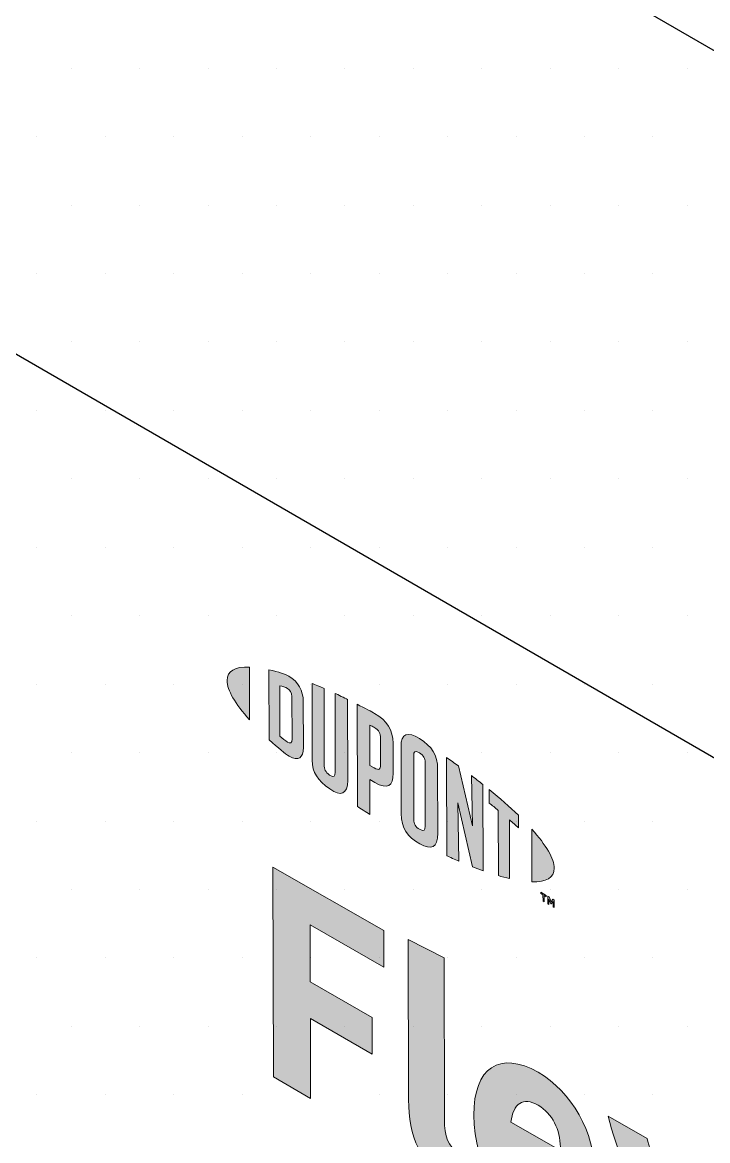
# Model space of a CAD drawing. Extents: x -1392 to 5791, y -3809 to 1722.
# Drawn here: x 1510.81 to 1524.32, y 1116.86 to 1138.92 of the extents above; entities that cross this region are included whole.
import ezdxf

# ---------------------------------------------------------------- set-up
doc = ezdxf.new("R2010")
doc.units = 0
doc.header["$MEASUREMENT"] = 0
for name, color, linetype, lineweight in [('.ATI-HATCH', 7, 'Continuous', 0), ('G-ANNO-TTLB', 7, 'Continuous', 0), ('TYVEK', 7, 'Continuous', 0)]:
    doc.layers.add(name, color=color, linetype=linetype, lineweight=lineweight)

# ---------------------------------------------------------------- blocks, each defined once
blk = doc.blocks.new('Block_87')
at = {"layer": '.ATI-HATCH'}
for points, knots in [([(1481.751, 1123.324), (1481.751, 1123.324), (1510.521, 1106.681), (1510.521, 1106.681), (1510.521, 1106.681), (1536.586, 1091.603), (1536.586, 1091.603), (1545.191, 1086.625), (1556.202, 1089.566), (1561.18, 1098.171), (1562.765, 1100.91), (1563.599, 1104.019), (1563.599, 1107.184), (1563.599, 1107.184), (1563.599, 1140.609), (1563.599, 1140.609), (1563.599, 1140.609), (1537.539, 1155.53), (1537.539, 1155.53), (1537.539, 1155.53), (1537.539, 1155.518), (1537.539, 1155.518), (1537.539, 1155.518), (1537.539, 1116.84), (1537.539, 1116.84), (1537.539, 1116.84), (1510.521, 1132.47), (1510.521, 1132.47), (1510.521, 1132.47), (1454.782, 1164.714), (1454.782, 1164.714), (1454.782, 1164.714), (1454.867, 1164.762), (1454.867, 1164.762), (1454.867, 1164.762), (1454.867, 1192.98), (1454.867, 1192.98), (1454.867, 1192.98), (1432.473, 1205.82), (1432.473, 1205.82), (1432.473, 1205.82), (1432.473, 1162.214), (1432.473, 1162.214), (1432.473, 1155.788), (1435.898, 1149.85), (1441.46, 1146.633), (1441.46, 1146.633), (1481.751, 1123.324), (1481.751, 1123.324)], [0, 0, 0, 0, 1, 1, 1, 2, 2, 2, 3, 3, 3, 4, 4, 4, 5, 5, 5, 6, 6, 6, 7, 7, 7, 8, 8, 8, 9, 9, 9, 10, 10, 10, 11, 11, 11, 12, 12, 12, 13, 13, 13, 14, 14, 14, 15, 15, 15, 16, 16, 16, 16]), ([(1510.521, 1132.47), (1510.521, 1132.47), (1537.489, 1116.869), (1537.489, 1116.869), (1537.489, 1116.869), (1537.485, 1118.822), (1537.485, 1118.822), (1537.485, 1118.822), (1537.539, 1130.79), (1537.539, 1130.79), (1537.539, 1130.79), (1478.725, 1164.814), (1478.725, 1164.814), (1478.725, 1164.814), (1454.959, 1164.814), (1454.959, 1164.814), (1454.959, 1164.814), (1454.959, 1164.612), (1454.959, 1164.612), (1454.959, 1164.612), (1510.521, 1132.47), (1510.521, 1132.47)], [0, 0, 0, 0, 1, 1, 1, 2, 2, 2, 3, 3, 3, 4, 4, 4, 5, 5, 5, 6, 6, 6, 7, 7, 7, 7])]:
    blk.add_open_spline(points, degree=3, knots=knots, dxfattribs=at)
at = {"layer": '.ATI-HATCH', "color": 8, "lineweight": 0, "true_color": 0x808080}
for points in [[(1511.769, 1138.015), (1511.769, 1138.015), (1511.769, 1138.015), (1511.769, 1138.015)], [(1513.119, 1138.015), (1513.119, 1138.015), (1513.119, 1138.015), (1513.119, 1138.015)], [(1514.469, 1138.015), (1514.469, 1138.015), (1514.469, 1138.015), (1514.469, 1138.015)], [(1515.819, 1138.015), (1515.819, 1138.015), (1515.819, 1138.015), (1515.819, 1138.015)], [(1517.169, 1138.015), (1517.169, 1138.015), (1517.169, 1138.015), (1517.169, 1138.015)], [(1518.519, 1138.015), (1518.519, 1138.015), (1518.519, 1138.015), (1518.519, 1138.015)], [(1519.869, 1138.015), (1519.869, 1138.015), (1519.869, 1138.015), (1519.869, 1138.015)], [(1521.219, 1138.015), (1521.219, 1138.015), (1521.219, 1138.015), (1521.219, 1138.015)], [(1522.569, 1138.015), (1522.569, 1138.015), (1522.569, 1138.015), (1522.569, 1138.015)], [(1523.919, 1138.015), (1523.919, 1138.015), (1523.919, 1138.015), (1523.919, 1138.015)], [(1511.094, 1136.665), (1511.094, 1136.665), (1511.094, 1136.665), (1511.094, 1136.665)], [(1512.444, 1136.665), (1512.444, 1136.665), (1512.444, 1136.665), (1512.444, 1136.665)], [(1513.794, 1136.665), (1513.794, 1136.665), (1513.794, 1136.665), (1513.794, 1136.665)], [(1515.144, 1136.665), (1515.144, 1136.665), (1515.144, 1136.665), (1515.144, 1136.665)], [(1516.494, 1136.665), (1516.494, 1136.665), (1516.494, 1136.665), (1516.494, 1136.665)], [(1517.844, 1136.665), (1517.844, 1136.665), (1517.844, 1136.665), (1517.844, 1136.665)], [(1519.194, 1136.665), (1519.194, 1136.665), (1519.194, 1136.665), (1519.194, 1136.665)], [(1520.544, 1136.665), (1520.544, 1136.665), (1520.544, 1136.665), (1520.544, 1136.665)], [(1521.894, 1136.665), (1521.894, 1136.665), (1521.894, 1136.665), (1521.894, 1136.665)], [(1523.244, 1136.665), (1523.244, 1136.665), (1523.244, 1136.665), (1523.244, 1136.665)], [(1511.769, 1135.315), (1511.769, 1135.315), (1511.769, 1135.315), (1511.769, 1135.315)], [(1513.119, 1135.315), (1513.119, 1135.315), (1513.119, 1135.315), (1513.119, 1135.315)], [(1514.469, 1135.315), (1514.469, 1135.315), (1514.469, 1135.315), (1514.469, 1135.315)], [(1515.819, 1135.315), (1515.819, 1135.315), (1515.819, 1135.315), (1515.819, 1135.315)], [(1517.169, 1135.315), (1517.169, 1135.315), (1517.169, 1135.315), (1517.169, 1135.315)], [(1518.519, 1135.315), (1518.519, 1135.315), (1518.519, 1135.315), (1518.519, 1135.315)], [(1519.869, 1135.315), (1519.869, 1135.315), (1519.869, 1135.315), (1519.869, 1135.315)], [(1521.219, 1135.315), (1521.219, 1135.315), (1521.219, 1135.315), (1521.219, 1135.315)], [(1522.569, 1135.315), (1522.569, 1135.315), (1522.569, 1135.315), (1522.569, 1135.315)], [(1523.919, 1135.315), (1523.919, 1135.315), (1523.919, 1135.315), (1523.919, 1135.315)], [(1511.094, 1133.965), (1511.094, 1133.965), (1511.094, 1133.965), (1511.094, 1133.965)], [(1512.444, 1133.965), (1512.444, 1133.965), (1512.444, 1133.965), (1512.444, 1133.965)], [(1513.794, 1133.965), (1513.794, 1133.965), (1513.794, 1133.965), (1513.794, 1133.965)], [(1515.144, 1133.965), (1515.144, 1133.965), (1515.144, 1133.965), (1515.144, 1133.965)], [(1516.494, 1133.965), (1516.494, 1133.965), (1516.494, 1133.965), (1516.494, 1133.965)], [(1517.844, 1133.965), (1517.844, 1133.965), (1517.844, 1133.965), (1517.844, 1133.965)], [(1519.194, 1133.965), (1519.194, 1133.965), (1519.194, 1133.965), (1519.194, 1133.965)], [(1520.544, 1133.965), (1520.544, 1133.965), (1520.544, 1133.965), (1520.544, 1133.965)], [(1521.894, 1133.965), (1521.894, 1133.965), (1521.894, 1133.965), (1521.894, 1133.965)], [(1523.244, 1133.965), (1523.244, 1133.965), (1523.244, 1133.965), (1523.244, 1133.965)], [(1511.769, 1132.615), (1511.769, 1132.615), (1511.769, 1132.615), (1511.769, 1132.615)], [(1513.119, 1132.615), (1513.119, 1132.615), (1513.119, 1132.615), (1513.119, 1132.615)], [(1514.469, 1132.615), (1514.469, 1132.615), (1514.469, 1132.615), (1514.469, 1132.615)], [(1515.819, 1132.615), (1515.819, 1132.615), (1515.819, 1132.615), (1515.819, 1132.615)], [(1517.169, 1132.615), (1517.169, 1132.615), (1517.169, 1132.615), (1517.169, 1132.615)], [(1518.519, 1132.615), (1518.519, 1132.615), (1518.519, 1132.615), (1518.519, 1132.615)], [(1519.869, 1132.615), (1519.869, 1132.615), (1519.869, 1132.615), (1519.869, 1132.615)], [(1521.219, 1132.615), (1521.219, 1132.615), (1521.219, 1132.615), (1521.219, 1132.615)], [(1522.569, 1132.615), (1522.569, 1132.615), (1522.569, 1132.615), (1522.569, 1132.615)], [(1523.919, 1132.615), (1523.919, 1132.615), (1523.919, 1132.615), (1523.919, 1132.615)], [(1511.094, 1131.265), (1511.094, 1131.265), (1511.094, 1131.265), (1511.094, 1131.265)], [(1512.444, 1131.265), (1512.444, 1131.265), (1512.444, 1131.265), (1512.444, 1131.265)], [(1513.794, 1131.265), (1513.794, 1131.265), (1513.794, 1131.265), (1513.794, 1131.265)], [(1515.144, 1131.265), (1515.144, 1131.265), (1515.144, 1131.265), (1515.144, 1131.265)], [(1516.494, 1131.265), (1516.494, 1131.265), (1516.494, 1131.265), (1516.494, 1131.265)], [(1517.844, 1131.265), (1517.844, 1131.265), (1517.844, 1131.265), (1517.844, 1131.265)], [(1519.194, 1131.265), (1519.194, 1131.265), (1519.194, 1131.265), (1519.194, 1131.265)], [(1520.544, 1131.265), (1520.544, 1131.265), (1520.544, 1131.265), (1520.544, 1131.265)], [(1521.894, 1131.265), (1521.894, 1131.265), (1521.894, 1131.265), (1521.894, 1131.265)], [(1523.244, 1131.265), (1523.244, 1131.265), (1523.244, 1131.265), (1523.244, 1131.265)], [(1511.769, 1129.915), (1511.769, 1129.915), (1511.769, 1129.915), (1511.769, 1129.915)], [(1513.119, 1129.915), (1513.119, 1129.915), (1513.119, 1129.915), (1513.119, 1129.915)], [(1514.469, 1129.915), (1514.469, 1129.915), (1514.469, 1129.915), (1514.469, 1129.915)], [(1515.819, 1129.915), (1515.819, 1129.915), (1515.819, 1129.915), (1515.819, 1129.915)], [(1517.169, 1129.915), (1517.169, 1129.915), (1517.169, 1129.915), (1517.169, 1129.915)], [(1518.519, 1129.915), (1518.519, 1129.915), (1518.519, 1129.915), (1518.519, 1129.915)], [(1519.869, 1129.915), (1519.869, 1129.915), (1519.869, 1129.915), (1519.869, 1129.915)], [(1521.219, 1129.915), (1521.219, 1129.915), (1521.219, 1129.915), (1521.219, 1129.915)], [(1522.569, 1129.915), (1522.569, 1129.915), (1522.569, 1129.915), (1522.569, 1129.915)], [(1523.919, 1129.915), (1523.919, 1129.915), (1523.919, 1129.915), (1523.919, 1129.915)], [(1511.094, 1128.565), (1511.094, 1128.565), (1511.094, 1128.565), (1511.094, 1128.565)], [(1512.444, 1128.565), (1512.444, 1128.565), (1512.444, 1128.565), (1512.444, 1128.565)], [(1513.794, 1128.565), (1513.794, 1128.565), (1513.794, 1128.565), (1513.794, 1128.565)], [(1515.144, 1128.565), (1515.144, 1128.565), (1515.144, 1128.565), (1515.144, 1128.565)], [(1516.494, 1128.565), (1516.494, 1128.565), (1516.494, 1128.565), (1516.494, 1128.565)], [(1517.844, 1128.565), (1517.844, 1128.565), (1517.844, 1128.565), (1517.844, 1128.565)], [(1519.194, 1128.565), (1519.194, 1128.565), (1519.194, 1128.565), (1519.194, 1128.565)], [(1520.544, 1128.565), (1520.544, 1128.565), (1520.544, 1128.565), (1520.544, 1128.565)], [(1521.894, 1128.565), (1521.894, 1128.565), (1521.894, 1128.565), (1521.894, 1128.565)], [(1523.244, 1128.565), (1523.244, 1128.565), (1523.244, 1128.565), (1523.244, 1128.565)], [(1511.769, 1127.215), (1511.769, 1127.215), (1511.769, 1127.215), (1511.769, 1127.215)], [(1513.119, 1127.215), (1513.119, 1127.215), (1513.119, 1127.215), (1513.119, 1127.215)], [(1514.469, 1127.215), (1514.469, 1127.215), (1514.469, 1127.215), (1514.469, 1127.215)], [(1515.819, 1127.215), (1515.819, 1127.215), (1515.819, 1127.215), (1515.819, 1127.215)], [(1517.169, 1127.215), (1517.169, 1127.215), (1517.169, 1127.215), (1517.169, 1127.215)], [(1518.519, 1127.215), (1518.519, 1127.215), (1518.519, 1127.215), (1518.519, 1127.215)], [(1519.869, 1127.215), (1519.869, 1127.215), (1519.869, 1127.215), (1519.869, 1127.215)], [(1521.219, 1127.215), (1521.219, 1127.215), (1521.219, 1127.215), (1521.219, 1127.215)], [(1522.569, 1127.215), (1522.569, 1127.215), (1522.569, 1127.215), (1522.569, 1127.215)], [(1523.919, 1127.215), (1523.919, 1127.215), (1523.919, 1127.215), (1523.919, 1127.215)], [(1511.094, 1125.865), (1511.094, 1125.865), (1511.094, 1125.865), (1511.094, 1125.865)], [(1512.444, 1125.865), (1512.444, 1125.865), (1512.444, 1125.865), (1512.444, 1125.865)], [(1513.794, 1125.865), (1513.794, 1125.865), (1513.794, 1125.865), (1513.794, 1125.865)], [(1515.144, 1125.865), (1515.144, 1125.865), (1515.144, 1125.865), (1515.144, 1125.865)], [(1516.494, 1125.865), (1516.494, 1125.865), (1516.494, 1125.865), (1516.494, 1125.865)], [(1517.844, 1125.865), (1517.844, 1125.865), (1517.844, 1125.865), (1517.844, 1125.865)], [(1519.194, 1125.865), (1519.194, 1125.865), (1519.194, 1125.865), (1519.194, 1125.865)], [(1520.544, 1125.865), (1520.544, 1125.865), (1520.544, 1125.865), (1520.544, 1125.865)], [(1521.894, 1125.865), (1521.894, 1125.865), (1521.894, 1125.865), (1521.894, 1125.865)], [(1523.244, 1125.865), (1523.244, 1125.865), (1523.244, 1125.865), (1523.244, 1125.865)], [(1511.769, 1124.515), (1511.769, 1124.515), (1511.769, 1124.515), (1511.769, 1124.515)], [(1513.119, 1124.515), (1513.119, 1124.515), (1513.119, 1124.515), (1513.119, 1124.515)], [(1514.469, 1124.515), (1514.469, 1124.515), (1514.469, 1124.515), (1514.469, 1124.515)], [(1515.819, 1124.515), (1515.819, 1124.515), (1515.819, 1124.515), (1515.819, 1124.515)], [(1517.169, 1124.515), (1517.169, 1124.515), (1517.169, 1124.515), (1517.169, 1124.515)], [(1518.519, 1124.515), (1518.519, 1124.515), (1518.519, 1124.515), (1518.519, 1124.515)], [(1519.869, 1124.515), (1519.869, 1124.515), (1519.869, 1124.515), (1519.869, 1124.515)], [(1521.219, 1124.515), (1521.219, 1124.515), (1521.219, 1124.515), (1521.219, 1124.515)], [(1522.569, 1124.515), (1522.569, 1124.515), (1522.569, 1124.515), (1522.569, 1124.515)], [(1523.919, 1124.515), (1523.919, 1124.515), (1523.919, 1124.515), (1523.919, 1124.515)], [(1511.094, 1123.165), (1511.094, 1123.165), (1511.094, 1123.165), (1511.094, 1123.165)], [(1512.444, 1123.165), (1512.444, 1123.165), (1512.444, 1123.165), (1512.444, 1123.165)], [(1513.794, 1123.165), (1513.794, 1123.165), (1513.794, 1123.165), (1513.794, 1123.165)], [(1515.144, 1123.165), (1515.144, 1123.165), (1515.144, 1123.165), (1515.144, 1123.165)], [(1516.494, 1123.165), (1516.494, 1123.165), (1516.494, 1123.165), (1516.494, 1123.165)], [(1517.844, 1123.165), (1517.844, 1123.165), (1517.844, 1123.165), (1517.844, 1123.165)], [(1519.194, 1123.165), (1519.194, 1123.165), (1519.194, 1123.165), (1519.194, 1123.165)], [(1520.544, 1123.165), (1520.544, 1123.165), (1520.544, 1123.165), (1520.544, 1123.165)], [(1521.894, 1123.165), (1521.894, 1123.165), (1521.894, 1123.165), (1521.894, 1123.165)], [(1523.244, 1123.165), (1523.244, 1123.165), (1523.244, 1123.165), (1523.244, 1123.165)], [(1511.769, 1121.815), (1511.769, 1121.815), (1511.769, 1121.815), (1511.769, 1121.815)], [(1513.119, 1121.815), (1513.119, 1121.815), (1513.119, 1121.815), (1513.119, 1121.815)], [(1514.469, 1121.815), (1514.469, 1121.815), (1514.469, 1121.815), (1514.469, 1121.815)], [(1515.819, 1121.815), (1515.819, 1121.815), (1515.819, 1121.815), (1515.819, 1121.815)], [(1517.169, 1121.815), (1517.169, 1121.815), (1517.169, 1121.815), (1517.169, 1121.815)], [(1518.519, 1121.815), (1518.519, 1121.815), (1518.519, 1121.815), (1518.519, 1121.815)], [(1519.869, 1121.815), (1519.869, 1121.815), (1519.869, 1121.815), (1519.869, 1121.815)], [(1521.219, 1121.815), (1521.219, 1121.815), (1521.219, 1121.815), (1521.219, 1121.815)], [(1522.569, 1121.815), (1522.569, 1121.815), (1522.569, 1121.815), (1522.569, 1121.815)], [(1523.919, 1121.815), (1523.919, 1121.815), (1523.919, 1121.815), (1523.919, 1121.815)], [(1511.094, 1120.465), (1511.094, 1120.465), (1511.094, 1120.465), (1511.094, 1120.465)], [(1512.444, 1120.465), (1512.444, 1120.465), (1512.444, 1120.465), (1512.444, 1120.465)], [(1513.794, 1120.465), (1513.794, 1120.465), (1513.794, 1120.465), (1513.794, 1120.465)], [(1515.144, 1120.465), (1515.144, 1120.465), (1515.144, 1120.465), (1515.144, 1120.465)], [(1516.494, 1120.465), (1516.494, 1120.465), (1516.494, 1120.465), (1516.494, 1120.465)], [(1517.844, 1120.465), (1517.844, 1120.465), (1517.844, 1120.465), (1517.844, 1120.465)], [(1519.194, 1120.465), (1519.194, 1120.465), (1519.194, 1120.465), (1519.194, 1120.465)], [(1520.544, 1120.465), (1520.544, 1120.465), (1520.544, 1120.465), (1520.544, 1120.465)], [(1521.894, 1120.465), (1521.894, 1120.465), (1521.894, 1120.465), (1521.894, 1120.465)], [(1523.244, 1120.465), (1523.244, 1120.465), (1523.244, 1120.465), (1523.244, 1120.465)], [(1511.769, 1119.115), (1511.769, 1119.115), (1511.769, 1119.115), (1511.769, 1119.115)], [(1513.119, 1119.115), (1513.119, 1119.115), (1513.119, 1119.115), (1513.119, 1119.115)], [(1514.469, 1119.115), (1514.469, 1119.115), (1514.469, 1119.115), (1514.469, 1119.115)], [(1515.819, 1119.115), (1515.819, 1119.115), (1515.819, 1119.115), (1515.819, 1119.115)], [(1517.169, 1119.115), (1517.169, 1119.115), (1517.169, 1119.115), (1517.169, 1119.115)], [(1518.519, 1119.115), (1518.519, 1119.115), (1518.519, 1119.115), (1518.519, 1119.115)], [(1519.869, 1119.115), (1519.869, 1119.115), (1519.869, 1119.115), (1519.869, 1119.115)], [(1521.219, 1119.115), (1521.219, 1119.115), (1521.219, 1119.115), (1521.219, 1119.115)], [(1522.569, 1119.115), (1522.569, 1119.115), (1522.569, 1119.115), (1522.569, 1119.115)], [(1523.919, 1119.115), (1523.919, 1119.115), (1523.919, 1119.115), (1523.919, 1119.115)], [(1511.094, 1117.765), (1511.094, 1117.765), (1511.094, 1117.765), (1511.094, 1117.765)], [(1512.444, 1117.765), (1512.444, 1117.765), (1512.444, 1117.765), (1512.444, 1117.765)], [(1513.794, 1117.765), (1513.794, 1117.765), (1513.794, 1117.765), (1513.794, 1117.765)], [(1515.144, 1117.765), (1515.144, 1117.765), (1515.144, 1117.765), (1515.144, 1117.765)], [(1516.494, 1117.765), (1516.494, 1117.765), (1516.494, 1117.765), (1516.494, 1117.765)], [(1517.844, 1117.765), (1517.844, 1117.765), (1517.844, 1117.765), (1517.844, 1117.765)], [(1519.194, 1117.765), (1519.194, 1117.765), (1519.194, 1117.765), (1519.194, 1117.765)], [(1520.544, 1117.765), (1520.544, 1117.765), (1520.544, 1117.765), (1520.544, 1117.765)], [(1521.894, 1117.765), (1521.894, 1117.765), (1521.894, 1117.765), (1521.894, 1117.765)], [(1523.244, 1117.765), (1523.244, 1117.765), (1523.244, 1117.765), (1523.244, 1117.765)]]:
    blk.add_open_spline(points, degree=3, dxfattribs=at)
blk = doc.blocks.new('Block_368')
at = {"layer": 'TYVEK', "true_color": 0x003b71, "transparency": 33554687}
h = blk.add_hatch(color=156, dxfattribs=at)
h.dxf.hatch_style = 2
edge = h.paths.add_edge_path()
edge.add_spline(control_points=[(1515.758, 1118.119), (1515.758, 1118.119), (1515.748, 1122.259), (1515.748, 1122.259), (1515.748, 1122.259), (1517.933, 1121.005), (1517.933, 1121.005), (1517.933, 1121.005), (1517.935, 1120.283), (1517.935, 1120.283), (1517.935, 1120.283), (1516.483, 1121.117), (1516.483, 1121.117), (1516.483, 1121.117), (1516.486, 1119.993), (1516.486, 1119.993), (1516.486, 1119.993), (1517.707, 1119.292), (1517.707, 1119.292), (1517.707, 1119.292), (1517.708, 1118.57), (1517.708, 1118.57), (1517.708, 1118.57), (1516.487, 1119.271), (1516.487, 1119.271), (1516.487, 1119.271), (1516.491, 1117.697), (1516.491, 1117.697), (1516.491, 1117.697), (1515.758, 1118.119), (1515.758, 1118.119)], knot_values=[0, 0, 0, 0, 1, 1, 1, 2, 2, 2, 3, 3, 3, 4, 4, 4, 5, 5, 5, 6, 6, 6, 7, 7, 7, 8, 8, 8, 9, 9, 9, 10, 10, 10, 10], degree=3, periodic=0)
h = blk.add_hatch(color=156, dxfattribs=at)
h.dxf.hatch_style = 2
edge = h.paths.add_edge_path()
edge.add_spline(control_points=[(1519.131, 1117.275), (1519.131, 1116.956), (1519.204, 1116.743), (1519.409, 1116.625), (1519.46, 1116.596), (1519.511, 1116.572), (1519.558, 1116.557), (1519.558, 1116.557), (1519.61, 1115.883), (1519.61, 1115.883), (1519.513, 1115.915), (1519.354, 1115.983), (1519.252, 1116.042), (1518.662, 1116.381), (1518.424, 1116.96), (1518.423, 1117.67), (1518.423, 1117.67), (1518.415, 1120.829), (1518.415, 1120.829), (1518.415, 1120.829), (1519.123, 1120.469), (1519.123, 1120.469), (1519.123, 1120.469), (1519.131, 1117.275), (1519.131, 1117.275)], knot_values=[0, 0, 0, 0, 1, 1, 1, 2, 2, 2, 3, 3, 3, 4, 4, 4, 5, 5, 5, 6, 6, 6, 7, 7, 7, 8, 8, 8, 8], degree=3, periodic=0)
h = blk.add_hatch(color=156, dxfattribs=at)
h.dxf.hatch_style = 2
edge = h.paths.add_edge_path()
edge.add_spline(control_points=[(1520.442, 1117.225), (1520.442, 1117.225), (1521.417, 1116.665), (1521.417, 1116.665), (1521.417, 1116.665), (1521.417, 1116.736), (1521.417, 1116.736), (1521.416, 1117.068), (1521.262, 1117.399), (1520.979, 1117.561), (1520.682, 1117.731), (1520.487, 1117.601), (1520.442, 1117.225)], knot_values=[0, 0, 0, 0, 1, 1, 1, 2, 2, 2, 3, 3, 3, 4, 4, 4, 4], degree=3, periodic=0)
edge = h.paths.add_edge_path()
edge.add_spline(control_points=[(1522.001, 1114.664), (1521.775, 1114.676), (1521.442, 1114.784), (1521.103, 1114.979), (1520.278, 1115.453), (1519.712, 1116.38), (1519.709, 1117.362), (1519.707, 1118.303), (1520.224, 1118.644), (1520.978, 1118.211), (1521.65, 1117.825), (1522.092, 1117.022), (1522.094, 1116.229), (1522.095, 1116.052), (1522.085, 1115.904), (1522.075, 1115.791), (1522.075, 1115.791), (1520.454, 1116.722), (1520.454, 1116.722), (1520.522, 1116.211), (1520.763, 1115.859), (1521.174, 1115.624), (1521.425, 1115.479), (1521.666, 1115.406), (1521.886, 1115.386), (1521.886, 1115.386), (1522.001, 1114.664), (1522.001, 1114.664)], knot_values=[0, 0, 0, 0, 1, 1, 1, 2, 2, 2, 3, 3, 3, 4, 4, 4, 5, 5, 5, 6, 6, 6, 7, 7, 7, 8, 8, 8, 9, 9, 9, 9], degree=3, periodic=0)
h = blk.add_hatch(color=156, dxfattribs=at)
h.dxf.hatch_style = 2
edge = h.paths.add_edge_path()
edge.add_spline(control_points=[(1523.141, 1115.463), (1522.796, 1116.098), (1522.524, 1116.662), (1522.363, 1117.345), (1522.363, 1117.345), (1523.127, 1116.906), (1523.127, 1116.906), (1523.195, 1116.602), (1523.421, 1116.07), (1523.648, 1115.603), (1523.837, 1115.819), (1524, 1116.074), (1524.035, 1116.385), (1524.035, 1116.385), (1524.754, 1115.973), (1524.754, 1115.973), (1524.622, 1115.434), (1524.397, 1115.132), (1524.013, 1114.897), (1524.384, 1114.206), (1524.636, 1113.648), (1524.848, 1112.9), (1524.848, 1112.9), (1524.084, 1113.339), (1524.084, 1113.339), (1523.975, 1113.732), (1523.718, 1114.323), (1523.501, 1114.772), (1523.307, 1114.558), (1523.124, 1114.309), (1523.053, 1113.931), (1523.053, 1113.931), (1522.365, 1114.325), (1522.365, 1114.325), (1522.492, 1114.867), (1522.732, 1115.202), (1523.141, 1115.463)], knot_values=[0, 0, 0, 0, 1, 1, 1, 2, 2, 2, 3, 3, 3, 4, 4, 4, 5, 5, 5, 6, 6, 6, 7, 7, 7, 8, 8, 8, 9, 9, 9, 10, 10, 10, 11, 11, 11, 12, 12, 12, 12], degree=3, periodic=0)
at = {"layer": 'TYVEK'}
for points, knots in [([(1515.758, 1118.119), (1515.758, 1118.119), (1515.748, 1122.259), (1515.748, 1122.259), (1515.748, 1122.259), (1517.933, 1121.005), (1517.933, 1121.005), (1517.933, 1121.005), (1517.935, 1120.283), (1517.935, 1120.283), (1517.935, 1120.283), (1516.483, 1121.117), (1516.483, 1121.117), (1516.483, 1121.117), (1516.486, 1119.993), (1516.486, 1119.993), (1516.486, 1119.993), (1517.707, 1119.292), (1517.707, 1119.292), (1517.707, 1119.292), (1517.708, 1118.57), (1517.708, 1118.57), (1517.708, 1118.57), (1516.487, 1119.271), (1516.487, 1119.271), (1516.487, 1119.271), (1516.491, 1117.697), (1516.491, 1117.697), (1516.491, 1117.697), (1515.758, 1118.119), (1515.758, 1118.119)], [0, 0, 0, 0, 1, 1, 1, 2, 2, 2, 3, 3, 3, 4, 4, 4, 5, 5, 5, 6, 6, 6, 7, 7, 7, 8, 8, 8, 9, 9, 9, 10, 10, 10, 10]), ([(1519.131, 1117.275), (1519.131, 1116.956), (1519.204, 1116.743), (1519.409, 1116.625), (1519.46, 1116.596), (1519.511, 1116.572), (1519.558, 1116.557), (1519.558, 1116.557), (1519.61, 1115.883), (1519.61, 1115.883), (1519.513, 1115.915), (1519.354, 1115.983), (1519.252, 1116.042), (1518.662, 1116.381), (1518.424, 1116.96), (1518.423, 1117.67), (1518.423, 1117.67), (1518.415, 1120.829), (1518.415, 1120.829), (1518.415, 1120.829), (1519.123, 1120.469), (1519.123, 1120.469), (1519.123, 1120.469), (1519.131, 1117.275), (1519.131, 1117.275)], [0, 0, 0, 0, 1, 1, 1, 2, 2, 2, 3, 3, 3, 4, 4, 4, 5, 5, 5, 6, 6, 6, 7, 7, 7, 8, 8, 8, 8]), ([(1522.001, 1114.664), (1521.775, 1114.676), (1521.442, 1114.784), (1521.103, 1114.979), (1520.278, 1115.453), (1519.712, 1116.38), (1519.709, 1117.362), (1519.707, 1118.303), (1520.224, 1118.644), (1520.978, 1118.211), (1521.65, 1117.825), (1522.092, 1117.022), (1522.094, 1116.229), (1522.095, 1116.052), (1522.085, 1115.904), (1522.075, 1115.791), (1522.075, 1115.791), (1520.454, 1116.722), (1520.454, 1116.722), (1520.522, 1116.211), (1520.763, 1115.859), (1521.174, 1115.624), (1521.425, 1115.479), (1521.666, 1115.406), (1521.886, 1115.386), (1521.886, 1115.386), (1522.001, 1114.664), (1522.001, 1114.664)], [0, 0, 0, 0, 1, 1, 1, 2, 2, 2, 3, 3, 3, 4, 4, 4, 5, 5, 5, 6, 6, 6, 7, 7, 7, 8, 8, 8, 9, 9, 9, 9]), ([(1520.442, 1117.225), (1520.442, 1117.225), (1521.417, 1116.665), (1521.417, 1116.665), (1521.417, 1116.665), (1521.417, 1116.736), (1521.417, 1116.736), (1521.416, 1117.068), (1521.262, 1117.399), (1520.979, 1117.561), (1520.682, 1117.731), (1520.487, 1117.601), (1520.442, 1117.225)], [0, 0, 0, 0, 1, 1, 1, 2, 2, 2, 3, 3, 3, 4, 4, 4, 4]), ([(1523.141, 1115.463), (1522.796, 1116.098), (1522.524, 1116.662), (1522.363, 1117.345), (1522.363, 1117.345), (1523.127, 1116.906), (1523.127, 1116.906), (1523.195, 1116.602), (1523.421, 1116.07), (1523.648, 1115.603), (1523.837, 1115.819), (1524, 1116.074), (1524.035, 1116.385), (1524.035, 1116.385), (1524.754, 1115.973), (1524.754, 1115.973), (1524.622, 1115.434), (1524.397, 1115.132), (1524.013, 1114.897), (1524.384, 1114.206), (1524.636, 1113.648), (1524.848, 1112.9), (1524.848, 1112.9), (1524.084, 1113.339), (1524.084, 1113.339), (1523.975, 1113.732), (1523.718, 1114.323), (1523.501, 1114.772), (1523.307, 1114.558), (1523.124, 1114.309), (1523.053, 1113.931), (1523.053, 1113.931), (1522.365, 1114.325), (1522.365, 1114.325), (1522.492, 1114.867), (1522.732, 1115.202), (1523.141, 1115.463)], [0, 0, 0, 0, 1, 1, 1, 2, 2, 2, 3, 3, 3, 4, 4, 4, 5, 5, 5, 6, 6, 6, 7, 7, 7, 8, 8, 8, 9, 9, 9, 10, 10, 10, 11, 11, 11, 12, 12, 12, 12])]:
    blk.add_open_spline(points, degree=3, knots=knots, dxfattribs=at)
blk = doc.blocks.new('Block_369')
at = {"layer": 'TYVEK', "true_color": 0x003b71, "transparency": 33554687}
h = blk.add_hatch(color=156, dxfattribs=at)
h.dxf.hatch_style = 2
edge = h.paths.add_edge_path()
edge.add_spline(control_points=[(1514.845, 1125.938), (1514.846, 1125.747), (1515.006, 1125.477), (1515.286, 1125.163), (1515.286, 1125.163), (1515.284, 1126.203), (1515.284, 1126.203), (1515.005, 1126.212), (1514.845, 1126.127), (1514.845, 1125.938)], knot_values=[0, 0, 0, 0, 1, 1, 1, 2, 2, 2, 3, 3, 3, 3], degree=3, periodic=0)
h = blk.add_hatch(color=156, dxfattribs=at)
h.dxf.hatch_style = 2
edge = h.paths.add_edge_path()
edge.add_spline(control_points=[(1516.126, 1124.778), (1516.127, 1124.698), (1516.085, 1124.695), (1516.036, 1124.724), (1515.997, 1124.746), (1515.937, 1124.797), (1515.888, 1124.84), (1515.888, 1124.84), (1515.886, 1125.834), (1515.886, 1125.834), (1515.935, 1125.821), (1515.994, 1125.803), (1516.033, 1125.781), (1516.083, 1125.752), (1516.124, 1125.702), (1516.124, 1125.622), (1516.124, 1125.622), (1516.126, 1124.778), (1516.126, 1124.778)], knot_values=[0, 0, 0, 0, 1, 1, 1, 2, 2, 2, 3, 3, 3, 4, 4, 4, 5, 5, 5, 6, 6, 6, 6], degree=3, periodic=0)
edge = h.paths.add_edge_path()
edge.add_spline(control_points=[(1516.065, 1126.022), (1515.987, 1126.067), (1515.874, 1126.105), (1515.67, 1126.149), (1515.67, 1126.149), (1515.674, 1124.771), (1515.674, 1124.771), (1515.853, 1124.606), (1515.991, 1124.49), (1516.069, 1124.445), (1516.249, 1124.342), (1516.35, 1124.411), (1516.349, 1124.615), (1516.349, 1124.615), (1516.347, 1125.529), (1516.347, 1125.529), (1516.347, 1125.733), (1516.245, 1125.918), (1516.065, 1126.022)], knot_values=[0, 0, 0, 0, 1, 1, 1, 2, 2, 2, 3, 3, 3, 4, 4, 4, 5, 5, 5, 6, 6, 6, 6], degree=3, periodic=0)
h = blk.add_hatch(color=156, dxfattribs=at)
h.dxf.hatch_style = 2
edge = h.paths.add_edge_path()
edge.add_spline(control_points=[(1516.977, 1124.128), (1516.977, 1124.049), (1516.954, 1124.012), (1516.867, 1124.073), (1516.782, 1124.134), (1516.76, 1124.188), (1516.759, 1124.283), (1516.759, 1124.283), (1516.756, 1125.782), (1516.756, 1125.782), (1516.699, 1125.808), (1516.574, 1125.86), (1516.52, 1125.882), (1516.52, 1125.882), (1516.524, 1124.365), (1516.524, 1124.365), (1516.524, 1124.123), (1516.627, 1123.97), (1516.868, 1123.8), (1517.089, 1123.644), (1517.224, 1123.695), (1517.223, 1123.964), (1517.223, 1123.964), (1517.219, 1125.566), (1517.219, 1125.566), (1517.173, 1125.589), (1517.022, 1125.661), (1516.973, 1125.683), (1516.973, 1125.683), (1516.977, 1124.128), (1516.977, 1124.128)], knot_values=[0, 0, 0, 0, 1, 1, 1, 2, 2, 2, 3, 3, 3, 4, 4, 4, 5, 5, 5, 6, 6, 6, 7, 7, 7, 8, 8, 8, 9, 9, 9, 10, 10, 10, 10], degree=3, periodic=0)
h = blk.add_hatch(color=156, dxfattribs=at)
h.dxf.hatch_style = 2
edge = h.paths.add_edge_path()
edge.add_spline(control_points=[(1517.872, 1124.273), (1517.872, 1124.186), (1517.846, 1124.157), (1517.746, 1124.214), (1517.746, 1124.214), (1517.66, 1124.263), (1517.66, 1124.263), (1517.66, 1124.263), (1517.658, 1125.06), (1517.658, 1125.06), (1517.696, 1125.04), (1517.717, 1125.029), (1517.74, 1125.015), (1517.848, 1124.953), (1517.87, 1124.893), (1517.871, 1124.805), (1517.871, 1124.805), (1517.872, 1124.273), (1517.872, 1124.273)], knot_values=[0, 0, 0, 0, 1, 1, 1, 2, 2, 2, 3, 3, 3, 4, 4, 4, 5, 5, 5, 6, 6, 6, 6], degree=3, periodic=0)
edge = h.paths.add_edge_path()
edge.add_spline(control_points=[(1517.753, 1125.289), (1517.71, 1125.313), (1517.555, 1125.397), (1517.411, 1125.469), (1517.411, 1125.469), (1517.416, 1123.451), (1517.416, 1123.451), (1517.465, 1123.42), (1517.593, 1123.339), (1517.662, 1123.297), (1517.662, 1123.297), (1517.66, 1123.983), (1517.66, 1123.983), (1517.66, 1123.983), (1517.757, 1123.928), (1517.757, 1123.928), (1518.014, 1123.781), (1518.121, 1123.852), (1518.12, 1124.109), (1518.12, 1124.109), (1518.119, 1124.703), (1518.119, 1124.703), (1518.118, 1124.954), (1517.998, 1125.149), (1517.753, 1125.289)], knot_values=[0, 0, 0, 0, 1, 1, 1, 2, 2, 2, 3, 3, 3, 4, 4, 4, 5, 5, 5, 6, 6, 6, 7, 7, 7, 8, 8, 8, 8], degree=3, periodic=0)
h = blk.add_hatch(color=156, dxfattribs=at)
h.dxf.hatch_style = 2
edge = h.paths.add_edge_path()
edge.add_spline(control_points=[(1518.752, 1123.063), (1518.752, 1122.984), (1518.729, 1122.956), (1518.642, 1123.003), (1518.553, 1123.051), (1518.528, 1123.109), (1518.528, 1123.192), (1518.528, 1123.192), (1518.525, 1124.45), (1518.525, 1124.45), (1518.525, 1124.533), (1518.549, 1124.565), (1518.638, 1124.51), (1518.726, 1124.457), (1518.749, 1124.401), (1518.749, 1124.322), (1518.749, 1124.322), (1518.752, 1123.063), (1518.752, 1123.063)], knot_values=[0, 0, 0, 0, 1, 1, 1, 2, 2, 2, 3, 3, 3, 4, 4, 4, 5, 5, 5, 6, 6, 6, 6], degree=3, periodic=0)
edge = h.paths.add_edge_path()
edge.add_spline(control_points=[(1518.638, 1124.792), (1518.41, 1124.936), (1518.274, 1124.898), (1518.275, 1124.632), (1518.275, 1124.632), (1518.278, 1123.312), (1518.278, 1123.312), (1518.279, 1123.031), (1518.402, 1122.845), (1518.643, 1122.719), (1518.878, 1122.596), (1519.001, 1122.628), (1519, 1122.927), (1519, 1122.927), (1518.997, 1124.187), (1518.997, 1124.187), (1518.997, 1124.471), (1518.885, 1124.636), (1518.638, 1124.792)], knot_values=[0, 0, 0, 0, 1, 1, 1, 2, 2, 2, 3, 3, 3, 4, 4, 4, 5, 5, 5, 6, 6, 6, 6], degree=3, periodic=0)
h = blk.add_hatch(color=156, dxfattribs=at)
h.dxf.hatch_style = 2
edge = h.paths.add_edge_path()
edge.add_spline(control_points=[(1519.682, 1123.07), (1519.682, 1123.07), (1519.406, 1124.253), (1519.406, 1124.253), (1519.332, 1124.307), (1519.242, 1124.37), (1519.173, 1124.417), (1519.173, 1124.417), (1519.178, 1122.48), (1519.178, 1122.48), (1519.227, 1122.458), (1519.35, 1122.403), (1519.414, 1122.375), (1519.414, 1122.375), (1519.392, 1123.528), (1519.392, 1123.528), (1519.392, 1123.528), (1519.684, 1122.266), (1519.684, 1122.266), (1519.745, 1122.241), (1519.835, 1122.208), (1519.893, 1122.187), (1519.893, 1122.187), (1519.889, 1123.889), (1519.889, 1123.889), (1519.828, 1123.938), (1519.716, 1124.024), (1519.662, 1124.064), (1519.662, 1124.064), (1519.682, 1123.07), (1519.682, 1123.07)], knot_values=[0, 0, 0, 0, 1, 1, 1, 2, 2, 2, 3, 3, 3, 4, 4, 4, 5, 5, 5, 6, 6, 6, 7, 7, 7, 8, 8, 8, 9, 9, 9, 10, 10, 10, 10], degree=3, periodic=0)
h = blk.add_hatch(color=156, dxfattribs=at)
h.dxf.hatch_style = 2
edge = h.paths.add_edge_path()
edge.add_spline(control_points=[(1520.012, 1123.521), (1520.073, 1123.474), (1520.133, 1123.426), (1520.191, 1123.377), (1520.191, 1123.377), (1520.194, 1122.089), (1520.194, 1122.089), (1520.248, 1122.073), (1520.348, 1122.046), (1520.414, 1122.03), (1520.414, 1122.03), (1520.411, 1123.19), (1520.411, 1123.19), (1520.475, 1123.134), (1520.536, 1123.08), (1520.591, 1123.031), (1520.591, 1123.031), (1520.59, 1123.279), (1520.59, 1123.279), (1520.416, 1123.449), (1520.229, 1123.613), (1520.011, 1123.791), (1520.011, 1123.791), (1520.012, 1123.521), (1520.012, 1123.521)], knot_values=[0, 0, 0, 0, 1, 1, 1, 2, 2, 2, 3, 3, 3, 4, 4, 4, 5, 5, 5, 6, 6, 6, 7, 7, 7, 8, 8, 8, 8], degree=3, periodic=0)
h = blk.add_hatch(color=156, dxfattribs=at)
h.dxf.hatch_style = 2
edge = h.paths.add_edge_path()
edge.add_spline(control_points=[(1521.296, 1122.234), (1521.297, 1122.044), (1521.137, 1121.958), (1520.857, 1121.965), (1520.857, 1121.965), (1520.855, 1123.005), (1520.855, 1123.005), (1521.135, 1122.692), (1521.296, 1122.423), (1521.296, 1122.234)], knot_values=[0, 0, 0, 0, 1, 1, 1, 2, 2, 2, 3, 3, 3, 3], degree=3, periodic=0)
h = blk.add_hatch(color=156, dxfattribs=at)
h.dxf.hatch_style = 2
edge = h.paths.add_edge_path()
edge.add_spline(control_points=[(1521.167, 1121.683), (1521.167, 1121.683), (1521.194, 1121.668), (1521.194, 1121.668), (1521.194, 1121.668), (1521.233, 1121.575), (1521.233, 1121.575), (1521.233, 1121.575), (1521.272, 1121.623), (1521.272, 1121.623), (1521.272, 1121.623), (1521.298, 1121.608), (1521.298, 1121.608), (1521.298, 1121.608), (1521.298, 1121.459), (1521.298, 1121.459), (1521.298, 1121.459), (1521.274, 1121.472), (1521.274, 1121.472), (1521.274, 1121.472), (1521.274, 1121.579), (1521.274, 1121.579), (1521.274, 1121.579), (1521.234, 1121.53), (1521.234, 1121.53), (1521.234, 1121.53), (1521.231, 1121.532), (1521.231, 1121.532), (1521.231, 1121.532), (1521.191, 1121.626), (1521.191, 1121.626), (1521.191, 1121.626), (1521.191, 1121.52), (1521.191, 1121.52), (1521.191, 1121.52), (1521.167, 1121.534), (1521.167, 1121.534), (1521.167, 1121.534), (1521.167, 1121.683), (1521.167, 1121.683)], knot_values=[0, 0, 0, 0, 1, 1, 1, 2, 2, 2, 3, 3, 3, 4, 4, 4, 5, 5, 5, 6, 6, 6, 7, 7, 7, 8, 8, 8, 9, 9, 9, 10, 10, 10, 11, 11, 11, 12, 12, 12, 13, 13, 13, 13], degree=3, periodic=0)
edge = h.paths.add_edge_path()
edge.add_spline(control_points=[(1521.074, 1121.711), (1521.074, 1121.711), (1521.034, 1121.734), (1521.034, 1121.734), (1521.034, 1121.734), (1521.034, 1121.76), (1521.034, 1121.76), (1521.034, 1121.76), (1521.139, 1121.699), (1521.139, 1121.699), (1521.139, 1121.699), (1521.139, 1121.673), (1521.139, 1121.673), (1521.139, 1121.673), (1521.099, 1121.696), (1521.099, 1121.696), (1521.099, 1121.696), (1521.099, 1121.573), (1521.099, 1121.573), (1521.099, 1121.573), (1521.075, 1121.587), (1521.075, 1121.587), (1521.075, 1121.587), (1521.074, 1121.711), (1521.074, 1121.711)], knot_values=[0, 0, 0, 0, 1, 1, 1, 2, 2, 2, 3, 3, 3, 4, 4, 4, 5, 5, 5, 6, 6, 6, 7, 7, 7, 8, 8, 8, 8], degree=3, periodic=0)
at = {"layer": 'TYVEK'}
for points, knots in [([(1514.845, 1125.938), (1514.846, 1125.747), (1515.006, 1125.477), (1515.286, 1125.163), (1515.286, 1125.163), (1515.284, 1126.203), (1515.284, 1126.203), (1515.005, 1126.212), (1514.845, 1126.127), (1514.845, 1125.938)], [0, 0, 0, 0, 1, 1, 1, 2, 2, 2, 3, 3, 3, 3]), ([(1516.065, 1126.022), (1515.987, 1126.067), (1515.874, 1126.105), (1515.67, 1126.149), (1515.67, 1126.149), (1515.674, 1124.771), (1515.674, 1124.771), (1515.853, 1124.606), (1515.991, 1124.49), (1516.069, 1124.445), (1516.249, 1124.342), (1516.35, 1124.411), (1516.349, 1124.615), (1516.349, 1124.615), (1516.347, 1125.529), (1516.347, 1125.529), (1516.347, 1125.733), (1516.245, 1125.918), (1516.065, 1126.022)], [0, 0, 0, 0, 1, 1, 1, 2, 2, 2, 3, 3, 3, 4, 4, 4, 5, 5, 5, 6, 6, 6, 6]), ([(1516.126, 1124.778), (1516.127, 1124.698), (1516.085, 1124.695), (1516.036, 1124.724), (1515.997, 1124.746), (1515.937, 1124.797), (1515.888, 1124.84), (1515.888, 1124.84), (1515.886, 1125.834), (1515.886, 1125.834), (1515.935, 1125.821), (1515.994, 1125.803), (1516.033, 1125.781), (1516.083, 1125.752), (1516.124, 1125.702), (1516.124, 1125.622), (1516.124, 1125.622), (1516.126, 1124.778), (1516.126, 1124.778)], [0, 0, 0, 0, 1, 1, 1, 2, 2, 2, 3, 3, 3, 4, 4, 4, 5, 5, 5, 6, 6, 6, 6]), ([(1516.977, 1124.128), (1516.977, 1124.049), (1516.954, 1124.012), (1516.867, 1124.073), (1516.782, 1124.134), (1516.76, 1124.188), (1516.759, 1124.283), (1516.759, 1124.283), (1516.756, 1125.782), (1516.756, 1125.782), (1516.699, 1125.808), (1516.574, 1125.86), (1516.52, 1125.882), (1516.52, 1125.882), (1516.524, 1124.365), (1516.524, 1124.365), (1516.524, 1124.123), (1516.627, 1123.97), (1516.868, 1123.8), (1517.089, 1123.644), (1517.224, 1123.695), (1517.223, 1123.964), (1517.223, 1123.964), (1517.219, 1125.566), (1517.219, 1125.566), (1517.173, 1125.589), (1517.022, 1125.661), (1516.973, 1125.683), (1516.973, 1125.683), (1516.977, 1124.128), (1516.977, 1124.128)], [0, 0, 0, 0, 1, 1, 1, 2, 2, 2, 3, 3, 3, 4, 4, 4, 5, 5, 5, 6, 6, 6, 7, 7, 7, 8, 8, 8, 9, 9, 9, 10, 10, 10, 10]), ([(1517.753, 1125.289), (1517.71, 1125.313), (1517.555, 1125.397), (1517.411, 1125.469), (1517.411, 1125.469), (1517.416, 1123.451), (1517.416, 1123.451), (1517.465, 1123.42), (1517.593, 1123.339), (1517.662, 1123.297), (1517.662, 1123.297), (1517.66, 1123.983), (1517.66, 1123.983), (1517.66, 1123.983), (1517.757, 1123.928), (1517.757, 1123.928), (1518.014, 1123.781), (1518.121, 1123.852), (1518.12, 1124.109), (1518.12, 1124.109), (1518.119, 1124.703), (1518.119, 1124.703), (1518.118, 1124.954), (1517.998, 1125.149), (1517.753, 1125.289)], [0, 0, 0, 0, 1, 1, 1, 2, 2, 2, 3, 3, 3, 4, 4, 4, 5, 5, 5, 6, 6, 6, 7, 7, 7, 8, 8, 8, 8]), ([(1517.872, 1124.273), (1517.872, 1124.186), (1517.846, 1124.157), (1517.746, 1124.214), (1517.746, 1124.214), (1517.66, 1124.263), (1517.66, 1124.263), (1517.66, 1124.263), (1517.658, 1125.06), (1517.658, 1125.06), (1517.696, 1125.04), (1517.717, 1125.029), (1517.74, 1125.015), (1517.848, 1124.953), (1517.87, 1124.893), (1517.871, 1124.805), (1517.871, 1124.805), (1517.872, 1124.273), (1517.872, 1124.273)], [0, 0, 0, 0, 1, 1, 1, 2, 2, 2, 3, 3, 3, 4, 4, 4, 5, 5, 5, 6, 6, 6, 6]), ([(1518.638, 1124.792), (1518.41, 1124.936), (1518.274, 1124.898), (1518.275, 1124.632), (1518.275, 1124.632), (1518.278, 1123.312), (1518.278, 1123.312), (1518.279, 1123.031), (1518.402, 1122.845), (1518.643, 1122.719), (1518.878, 1122.596), (1519.001, 1122.628), (1519, 1122.927), (1519, 1122.927), (1518.997, 1124.187), (1518.997, 1124.187), (1518.997, 1124.471), (1518.885, 1124.636), (1518.638, 1124.792)], [0, 0, 0, 0, 1, 1, 1, 2, 2, 2, 3, 3, 3, 4, 4, 4, 5, 5, 5, 6, 6, 6, 6]), ([(1518.752, 1123.063), (1518.752, 1122.984), (1518.729, 1122.956), (1518.642, 1123.003), (1518.553, 1123.051), (1518.528, 1123.109), (1518.528, 1123.192), (1518.528, 1123.192), (1518.525, 1124.45), (1518.525, 1124.45), (1518.525, 1124.533), (1518.549, 1124.565), (1518.638, 1124.51), (1518.726, 1124.457), (1518.749, 1124.401), (1518.749, 1124.322), (1518.749, 1124.322), (1518.752, 1123.063), (1518.752, 1123.063)], [0, 0, 0, 0, 1, 1, 1, 2, 2, 2, 3, 3, 3, 4, 4, 4, 5, 5, 5, 6, 6, 6, 6]), ([(1519.682, 1123.07), (1519.682, 1123.07), (1519.406, 1124.253), (1519.406, 1124.253), (1519.332, 1124.307), (1519.242, 1124.37), (1519.173, 1124.417), (1519.173, 1124.417), (1519.178, 1122.48), (1519.178, 1122.48), (1519.227, 1122.458), (1519.35, 1122.403), (1519.414, 1122.375), (1519.414, 1122.375), (1519.392, 1123.528), (1519.392, 1123.528), (1519.392, 1123.528), (1519.684, 1122.266), (1519.684, 1122.266), (1519.745, 1122.241), (1519.835, 1122.208), (1519.893, 1122.187), (1519.893, 1122.187), (1519.889, 1123.889), (1519.889, 1123.889), (1519.828, 1123.938), (1519.716, 1124.024), (1519.662, 1124.064), (1519.662, 1124.064), (1519.682, 1123.07), (1519.682, 1123.07)], [0, 0, 0, 0, 1, 1, 1, 2, 2, 2, 3, 3, 3, 4, 4, 4, 5, 5, 5, 6, 6, 6, 7, 7, 7, 8, 8, 8, 9, 9, 9, 10, 10, 10, 10]), ([(1520.012, 1123.521), (1520.073, 1123.474), (1520.133, 1123.426), (1520.191, 1123.377), (1520.191, 1123.377), (1520.194, 1122.089), (1520.194, 1122.089), (1520.248, 1122.073), (1520.348, 1122.046), (1520.414, 1122.03), (1520.414, 1122.03), (1520.411, 1123.19), (1520.411, 1123.19), (1520.475, 1123.134), (1520.536, 1123.08), (1520.591, 1123.031), (1520.591, 1123.031), (1520.59, 1123.279), (1520.59, 1123.279), (1520.416, 1123.449), (1520.229, 1123.613), (1520.011, 1123.791), (1520.011, 1123.791), (1520.012, 1123.521), (1520.012, 1123.521)], [0, 0, 0, 0, 1, 1, 1, 2, 2, 2, 3, 3, 3, 4, 4, 4, 5, 5, 5, 6, 6, 6, 7, 7, 7, 8, 8, 8, 8]), ([(1521.296, 1122.234), (1521.297, 1122.044), (1521.137, 1121.958), (1520.857, 1121.965), (1520.857, 1121.965), (1520.855, 1123.005), (1520.855, 1123.005), (1521.135, 1122.692), (1521.296, 1122.423), (1521.296, 1122.234)], [0, 0, 0, 0, 1, 1, 1, 2, 2, 2, 3, 3, 3, 3]), ([(1521.074, 1121.711), (1521.074, 1121.711), (1521.034, 1121.734), (1521.034, 1121.734), (1521.034, 1121.734), (1521.034, 1121.76), (1521.034, 1121.76), (1521.034, 1121.76), (1521.139, 1121.699), (1521.139, 1121.699), (1521.139, 1121.699), (1521.139, 1121.673), (1521.139, 1121.673), (1521.139, 1121.673), (1521.099, 1121.696), (1521.099, 1121.696), (1521.099, 1121.696), (1521.099, 1121.573), (1521.099, 1121.573), (1521.099, 1121.573), (1521.075, 1121.587), (1521.075, 1121.587), (1521.075, 1121.587), (1521.074, 1121.711), (1521.074, 1121.711)], [0, 0, 0, 0, 1, 1, 1, 2, 2, 2, 3, 3, 3, 4, 4, 4, 5, 5, 5, 6, 6, 6, 7, 7, 7, 8, 8, 8, 8]), ([(1521.167, 1121.683), (1521.167, 1121.683), (1521.194, 1121.668), (1521.194, 1121.668), (1521.194, 1121.668), (1521.233, 1121.575), (1521.233, 1121.575), (1521.233, 1121.575), (1521.272, 1121.623), (1521.272, 1121.623), (1521.272, 1121.623), (1521.298, 1121.608), (1521.298, 1121.608), (1521.298, 1121.608), (1521.298, 1121.459), (1521.298, 1121.459), (1521.298, 1121.459), (1521.274, 1121.472), (1521.274, 1121.472), (1521.274, 1121.472), (1521.274, 1121.579), (1521.274, 1121.579), (1521.274, 1121.579), (1521.234, 1121.53), (1521.234, 1121.53), (1521.234, 1121.53), (1521.231, 1121.532), (1521.231, 1121.532), (1521.231, 1121.532), (1521.191, 1121.626), (1521.191, 1121.626), (1521.191, 1121.626), (1521.191, 1121.52), (1521.191, 1121.52), (1521.191, 1121.52), (1521.167, 1121.534), (1521.167, 1121.534), (1521.167, 1121.534), (1521.167, 1121.683), (1521.167, 1121.683)], [0, 0, 0, 0, 1, 1, 1, 2, 2, 2, 3, 3, 3, 4, 4, 4, 5, 5, 5, 6, 6, 6, 7, 7, 7, 8, 8, 8, 9, 9, 9, 10, 10, 10, 11, 11, 11, 12, 12, 12, 13, 13, 13, 13])]:
    blk.add_open_spline(points, degree=3, knots=knots, dxfattribs=at)
blk = doc.blocks.new('Block_367')
at = {"layer": 'TYVEK'}
for name in ['Block_369', 'Block_368']:
    blk.add_blockref(name, (0, 0), dxfattribs=at)

msp = doc.modelspace()

# ---------------------------------------------------------------- hatches: boundary and pattern name
at = {"layer": 'G-ANNO-TTLB', "true_color": 0xff00ff, "transparency": 33554687}
h = msp.add_hatch(color=6, dxfattribs=at)
edge = h.paths.add_edge_path()
edge.add_spline(control_points=[(1773.018, -796.5), (1773.018, -796.5), (-1156.5, -796.5), (-1156.5, -796.5), (-1156.5, -796.5), (-1156.5, 1660.5), (-1156.5, 1660.5), (-1156.5, 1660.5), (1773.018, 1660.5), (1773.018, 1660.5), (1773.018, 1660.5), (1773.018, -796.5), (1773.018, -796.5)], knot_values=[0, 0, 0, 0, 1, 1, 1, 2, 2, 2, 3, 3, 3, 4, 4, 4, 4], degree=3, periodic=0)
edge = h.paths.add_edge_path()
edge.add_spline(control_points=[(-1147.5, 1651.5), (-1147.5, 1651.5), (-1147.5, -787.5), (-1147.5, -787.5), (-1147.5, -787.5), (1764.018, -787.5), (1764.018, -787.5), (1764.018, -787.5), (1764.018, 1651.5), (1764.018, 1651.5), (1764.018, 1651.5), (-1147.5, 1651.5), (-1147.5, 1651.5)], knot_values=[0, 0, 0, 0, 1, 1, 1, 2, 2, 2, 3, 3, 3, 4, 4, 4, 4], degree=3, periodic=0)
edge.add_line((-1147.5, 1651.5), (-1147.5, 1651.5))

# ---------------------------------------------------------------- linework, layer by layer
at = {"layer": 'G-ANNO-TTLB'}
for points in [[(1773.018, -796.5), (1773.018, -796.5), (-1156.5, -796.5), (-1156.5, -796.5), (-1156.5, -796.5), (-1156.5, 1660.5), (-1156.5, 1660.5), (-1156.5, 1660.5), (1773.018, 1660.5), (1773.018, 1660.5), (1773.018, 1660.5), (1773.018, -796.5), (1773.018, -796.5)], [(-1147.5, 1651.5), (-1147.5, 1651.5), (-1147.5, -787.5), (-1147.5, -787.5), (-1147.5, -787.5), (1764.018, -787.5), (1764.018, -787.5), (1764.018, -787.5), (1764.018, 1651.5), (1764.018, 1651.5), (1764.018, 1651.5), (-1147.5, 1651.5), (-1147.5, 1651.5)]]:
    msp.add_open_spline(points, degree=3, knots=[0, 0, 0, 0, 1, 1, 1, 2, 2, 2, 3, 3, 3, 4, 4, 4, 4], dxfattribs=at)
at = {"layer": 'TYVEK', "color": 4, "lineweight": 25, "true_color": 0x00ffff}
for p, q in [((1467.002, 1171.595), (1537.539, 1130.79)), ((1510.521, 1132.47), (1537.489, 1116.869))]:
    msp.add_line(p, q, dxfattribs=at)

# ---------------------------------------------------------------- block references
at = {"layer": '.ATI-HATCH'}
msp.add_blockref('Block_87', (0, 0), dxfattribs=at)
at = {"layer": 'TYVEK'}
msp.add_blockref('Block_367', (0, 0), dxfattribs=at)

doc.saveas('drawing.dxf')
